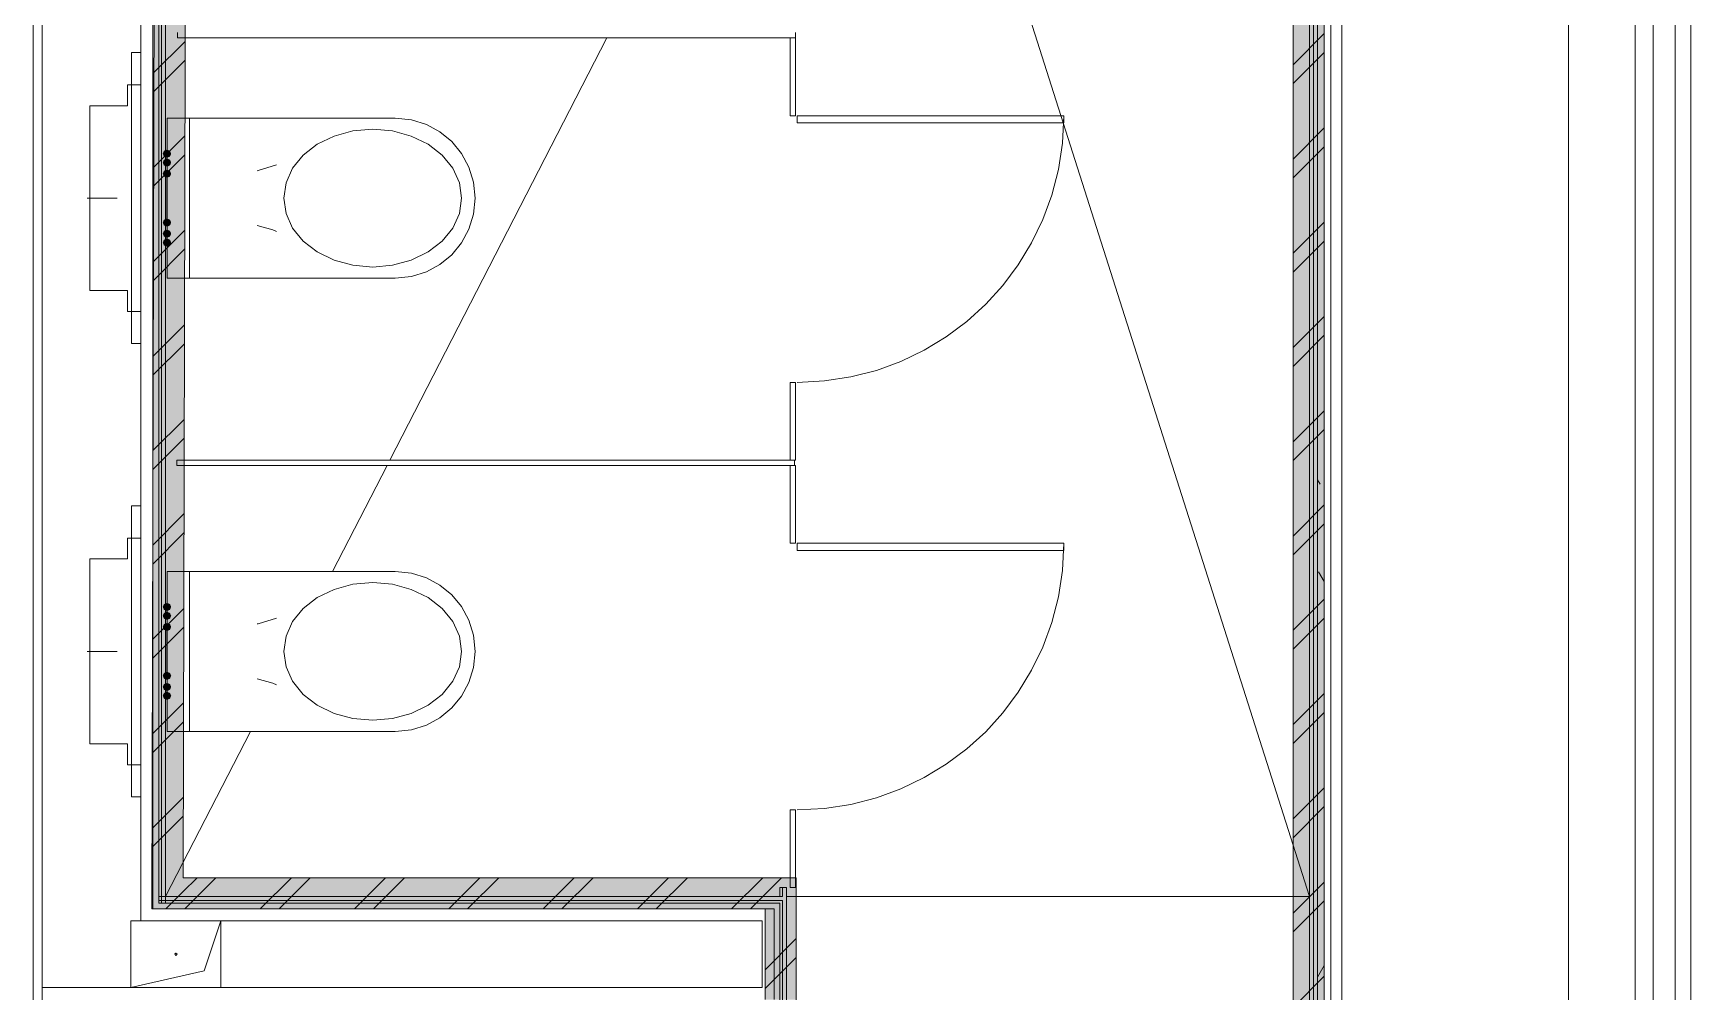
# Model space of a CAD drawing. Header units: millimetres. Extents: x 0 to 1189, y 0 to 841.
# Drawn here: x 375.98 to 413.28, y 435.48 to 457.05 of the extents above; entities that cross this region are included whole.
import ezdxf

# ---------------------------------------------------------------- set-up
doc = ezdxf.new("R2010")
doc.units = ezdxf.units.MM

msp = doc.modelspace()

# ---------------------------------------------------------------- hatches: boundary and pattern name
at = {"true_color": 0xcccccc}
h = msp.add_hatch(color=254, dxfattribs=at)
h.dxf.hatch_style = 2
h.paths.add_polyline_path([(379.34858, 438.04244), (378.648578, 438.04244), (378.773579, 487.445515), (379.47358, 487.445515)])
h = msp.add_hatch(color=254, dxfattribs=at)
h.dxf.hatch_style = 2
h.paths.add_polyline_path([(404.326618, 481.267506), (405.026619, 481.267506), (405.026619, 415.054405), (404.326618, 415.054405)])
h = msp.add_hatch(color=7)
h.dxf.hatch_style = 2
h.paths.add_polyline_path([(378.992579, 454.248465), (379.056142, 454.274902), (379.082579, 454.338465), (379.056142, 454.402027), (378.992579, 454.428465), (378.982579, 454.428465), (378.919016, 454.402027), (378.892579, 454.338465), (378.919016, 454.274902), (378.982579, 454.248465)])
h = msp.add_hatch(color=7)
h.dxf.hatch_style = 2
h.paths.add_polyline_path([(378.982579, 454.228465), (378.919016, 454.202027), (378.892579, 454.138465), (378.919016, 454.074902), (378.982579, 454.048464), (378.992579, 454.048464), (379.056142, 454.074902), (379.082579, 454.138465), (379.056142, 454.202027), (378.992579, 454.228465)])
h = msp.add_hatch(color=7)
h.dxf.hatch_style = 2
h.paths.add_polyline_path([(378.992579, 453.798464), (379.056142, 453.824902), (379.082579, 453.888464), (379.056142, 453.952027), (378.992579, 453.978464), (378.982579, 453.978464), (378.919016, 453.952027), (378.892579, 453.888464), (378.919016, 453.824902), (378.982579, 453.798464)])
h = msp.add_hatch(color=7)
h.dxf.hatch_style = 2
h.paths.add_polyline_path([(378.982579, 452.878463), (378.919016, 452.852025), (378.892579, 452.788462), (378.919016, 452.7249), (378.982579, 452.698462), (378.992579, 452.698462), (379.056142, 452.7249), (379.082579, 452.788462), (379.056142, 452.852025), (378.992579, 452.878463)])
h = msp.add_hatch(color=7)
h.dxf.hatch_style = 2
h.paths.add_polyline_path([(378.992579, 452.448462), (379.056142, 452.474899), (379.082579, 452.538462), (379.056142, 452.602025), (378.992579, 452.628462), (378.982579, 452.628462), (378.919016, 452.602025), (378.892579, 452.538462), (378.919016, 452.474899), (378.982579, 452.448462)])
h = msp.add_hatch(color=7)
h.dxf.hatch_style = 2
h.paths.add_polyline_path([(378.982579, 452.428462), (378.919016, 452.402024), (378.892579, 452.338462), (378.919016, 452.274899), (378.982579, 452.248462), (378.992579, 452.248462), (379.056142, 452.274899), (379.082579, 452.338462), (379.056142, 452.402024), (378.992579, 452.428462)])
h = msp.add_hatch(color=7)
h.dxf.hatch_style = 2
h.paths.add_polyline_path([(378.992579, 444.048449), (379.056142, 444.074887), (379.082579, 444.138449), (379.056142, 444.202012), (378.992579, 444.228449), (378.982579, 444.228449), (378.919016, 444.202012), (378.892579, 444.138449), (378.919016, 444.074887), (378.982579, 444.048449)])
h = msp.add_hatch(color=7)
h.dxf.hatch_style = 2
h.paths.add_polyline_path([(378.982579, 444.028449), (378.919016, 444.002012), (378.892579, 443.938449), (378.919016, 443.874886), (378.982579, 443.848449), (378.992579, 443.848449), (379.056142, 443.874886), (379.082579, 443.938449), (379.056142, 444.002012), (378.992579, 444.028449)])
h = msp.add_hatch(color=7)
h.dxf.hatch_style = 2
h.paths.add_polyline_path([(378.992579, 443.598448), (379.056142, 443.624886), (379.082579, 443.688449), (379.056142, 443.752011), (378.992579, 443.778449), (378.982579, 443.778449), (378.919016, 443.752011), (378.892579, 443.688449), (378.919016, 443.624886), (378.982579, 443.598448)])
h = msp.add_hatch(color=7)
h.dxf.hatch_style = 2
h.paths.add_polyline_path([(378.982579, 442.678447), (378.919016, 442.652009), (378.892579, 442.588447), (378.919016, 442.524884), (378.982579, 442.498447), (378.992579, 442.498447), (379.056142, 442.524884), (379.082579, 442.588447), (379.056142, 442.652009), (378.992579, 442.678447)])
h = msp.add_hatch(color=7)
h.dxf.hatch_style = 2
h.paths.add_polyline_path([(378.992579, 442.248446), (379.056142, 442.274884), (379.082579, 442.338446), (379.056142, 442.402009), (378.992579, 442.428447), (378.982579, 442.428447), (378.919016, 442.402009), (378.892579, 442.338446), (378.919016, 442.274884), (378.982579, 442.248446)])
h = msp.add_hatch(color=7)
h.dxf.hatch_style = 2
h.paths.add_polyline_path([(378.982579, 442.228446), (378.919016, 442.202009), (378.892579, 442.138446), (378.919016, 442.074884), (378.982579, 442.048446), (378.992579, 442.048446), (379.056142, 442.074884), (379.082579, 442.138446), (379.056142, 442.202009), (378.992579, 442.228446)])
h = msp.add_hatch(color=254, dxfattribs=at)
h.dxf.hatch_style = 2
h.paths.add_polyline_path([(379.34858, 438.04244), (379.34658, 437.342439), (378.646578, 437.342439)])
h = msp.add_hatch(color=254, dxfattribs=at)
h.dxf.hatch_style = 2
h.paths.add_polyline_path([(378.646578, 437.342439), (378.648578, 438.04244), (379.34858, 438.04244)])
h = msp.add_hatch(color=254, dxfattribs=at)
h.dxf.hatch_style = 2
h.paths.add_polyline_path([(392.4466, 438.04244), (392.4466, 437.342439), (379.34658, 437.342439), (379.34858, 438.04244)])
h = msp.add_hatch(color=254, dxfattribs=at)
h.dxf.hatch_style = 2
h.paths.add_polyline_path([(392.4466, 437.342439), (393.146601, 438.04244), (393.146601, 437.342439)])
h = msp.add_hatch(color=254, dxfattribs=at)
h.dxf.hatch_style = 2
h.paths.add_polyline_path([(392.4466, 438.04244), (393.146601, 438.04244), (392.4466, 437.342439)])
h = msp.add_hatch(color=254, dxfattribs=at)
h.dxf.hatch_style = 2
h.paths.add_polyline_path([(393.146601, 435.302436), (392.4466, 435.302436), (392.4466, 437.342439), (393.146601, 437.342439)])

# ---------------------------------------------------------------- linework, layer by layer
at = {"color": 7, "lineweight": 0}
for points in [[(405.172619, 237.695134), (405.172619, 501.006536)], [(413.276631, 496.597529), (413.276631, 422.342416)], [(412.926631, 422.337416), (412.926631, 496.247529)], [(412.42663, 432.631432), (412.42663, 495.747528)], [(412.026629, 495.547528), (412.026629, 432.631432)], [(410.526627, 494.047525), (410.526627, 432.631432)], [(375.976574, 414.409404), (375.976574, 488.147516)], [(376.176575, 432.822432), (376.176575, 487.947516)], [(378.402578, 487.947516), (378.402578, 437.072438)], [(378.672579, 437.342439), (378.672579, 487.947516)], [(378.802579, 487.947516), (378.802579, 437.472439)], [(405.426619, 432.931432), (405.426619, 488.147516)], [(378.862579, 437.472439), (378.862579, 487.797516)], [(378.952579, 437.472439), (378.952579, 487.797516)], [(378.773579, 487.445515), (378.646578, 437.342439)], [(379.34858, 438.04244), (379.47358, 487.445515)], [(405.026619, 415.054405), (405.026619, 481.967507)], [(404.696618, 481.817507), (404.696618, 432.931432)], [(404.786618, 481.877507), (404.786618, 432.931432)], [(404.876619, 481.877507), (404.876619, 432.931432)], [(405.026619, 481.877507), (405.026619, 432.931432)], [(404.326618, 481.267506), (404.326618, 415.054405)], [(404.696618, 437.622439), (395.426604, 466.747484)], [(379.226579, 457.062469), (379.226579, 456.942469)], [(379.226579, 456.942469), (393.126601, 456.942469)], [(388.885594, 456.942469), (384.001587, 447.442454)], [(393.126601, 456.942469), (393.0066, 456.942469)], [(393.0066, 456.942469), (393.0066, 455.192466)], [(393.126601, 456.942469), (393.126601, 457.062469)], [(393.126601, 455.192466), (393.126601, 456.942469)], [(404.326618, 456.340468), (405.026619, 457.040469)], [(378.192578, 450.063458), (378.192578, 456.613468)], [(378.192578, 456.613468), (378.402578, 456.613468)], [(378.694579, 456.163468), (379.39658, 456.865469)], [(404.326618, 455.915467), (405.026619, 456.615468)], [(378.693579, 455.738467), (379.39558, 456.440468)], [(378.102578, 455.888467), (378.102578, 455.418466)], [(378.402578, 455.888467), (378.102578, 455.888467)], [(377.252576, 455.418466), (377.252576, 451.25846)], [(378.102578, 455.418466), (377.252576, 455.418466)], [(384.123587, 455.138466), (378.992579, 455.138466)], [(378.992579, 455.138466), (378.992579, 451.538461)], [(378.992579, 451.538461), (378.992579, 455.138466)], [(378.992579, 455.138466), (379.49258, 455.138466)], [(379.49258, 455.138466), (379.49258, 451.538461)], [(384.123587, 455.138466), (384.486318, 455.101892), (384.824182, 454.996997), (385.129936, 454.831024), (385.396339, 454.611215), (385.616148, 454.344812), (385.782121, 454.039058), (385.887015, 453.701194), (385.92359, 453.338463), (385.887015, 452.975732), (385.782121, 452.637868), (385.616148, 452.332114), (385.396339, 452.065711), (385.129936, 451.845902), (384.824182, 451.67993), (384.486318, 451.575035), (384.123587, 451.538461)], [(393.0066, 455.192466), (393.126601, 455.192466)], [(399.16661, 455.192466), (399.135636, 454.578952), (399.044723, 453.983171), (398.896886, 453.408139), (398.69514, 452.856869), (398.4425, 452.332376), (398.141979, 451.837676), (397.796594, 451.375782), (397.409357, 450.94971), (396.983285, 450.562473), (396.521391, 450.217087), (396.02669, 449.916567), (395.502198, 449.663926), (394.950928, 449.462181), (394.375895, 449.314344), (393.780115, 449.223431), (393.166601, 449.192457)], [(393.166601, 455.032466), (393.166601, 455.192466)], [(393.166601, 455.192466), (399.16661, 455.192466)], [(399.16661, 455.032466), (399.16661, 455.192466)], [(378.688579, 454.036464), (379.39058, 454.738465)], [(382.370584, 454.550465), (382.750585, 454.734465)], [(382.750585, 454.734465), (383.172585, 454.849466)], [(383.172585, 454.849466), (383.617586, 454.888466)], [(383.617586, 454.888466), (384.062587, 454.849466)], [(384.062587, 454.849466), (384.485587, 454.734465)], [(384.485587, 454.734465), (384.864588, 454.550465)], [(393.166601, 455.032466), (399.16661, 455.032466)], [(404.326618, 454.218465), (405.026619, 454.918466)], [(378.982579, 454.338465), (378.982579, 454.138465)], [(378.982579, 454.338465), (378.982579, 454.138465)], [(382.054584, 454.304465), (382.370584, 454.550465)], [(384.864588, 454.550465), (385.181588, 454.304465)], [(404.326618, 453.794464), (405.026619, 454.494465)], [(378.687579, 453.611464), (379.38958, 454.313465)], [(381.041582, 453.961464), (381.015582, 453.955464)], [(381.455583, 454.088464), (381.041582, 453.961464)], [(381.667583, 453.683464), (381.815583, 454.010464)], [(381.815583, 454.010464), (382.054584, 454.304465)], [(385.181588, 454.304465), (385.419589, 454.010464)], [(385.419589, 454.010464), (385.567589, 453.683464)], [(378.982579, 453.888464), (378.982579, 452.788462)], [(378.982579, 453.888464), (378.982579, 453.869464)], [(381.617583, 453.338463), (381.667583, 453.683464)], [(385.567589, 453.683464), (385.617589, 453.338463)], [(377.869577, 453.338463), (377.189576, 453.338463)], [(381.667583, 452.993463), (381.617583, 453.338463)], [(385.617589, 453.338463), (385.567589, 452.993463)], [(381.815583, 452.665462), (381.667583, 452.993463)], [(385.567589, 452.993463), (385.419589, 452.665462)], [(378.683579, 451.910461), (379.38558, 452.612462)], [(378.982579, 452.807462), (378.982579, 452.788462)], [(378.982579, 452.538462), (378.982579, 452.338462)], [(378.982579, 452.538462), (378.982579, 452.338462)], [(381.015582, 452.720462), (381.369583, 452.621462)], [(381.369583, 452.621462), (381.455583, 452.588462)], [(382.054584, 452.371462), (381.815583, 452.665462)], [(385.419589, 452.665462), (385.181588, 452.371462)], [(404.326618, 452.097461), (405.026619, 452.797462)], [(378.682579, 451.48446), (379.38458, 452.186462)], [(382.370584, 452.126461), (382.054584, 452.371462)], [(382.750585, 451.941461), (382.370584, 452.126461)], [(384.864588, 452.126461), (384.485587, 451.941461)], [(385.181588, 452.371462), (384.864588, 452.126461)], [(404.326618, 451.673461), (405.026619, 452.373462)], [(383.172585, 451.827461), (382.750585, 451.941461)], [(383.617586, 451.788461), (383.172585, 451.827461)], [(384.062587, 451.827461), (383.617586, 451.788461)], [(384.485587, 451.941461), (384.062587, 451.827461)], [(378.992579, 451.538461), (384.123587, 451.538461)], [(379.49258, 451.538461), (378.992579, 451.538461)], [(377.252576, 451.25846), (378.102578, 451.25846)], [(378.102578, 451.25846), (378.102578, 450.788459)], [(378.102578, 450.788459), (378.402578, 450.788459)], [(404.326618, 449.976458), (405.026619, 450.676459)], [(378.678579, 449.783458), (379.37958, 450.485459)], [(404.326618, 449.552458), (405.026619, 450.252459)], [(378.402578, 450.063458), (378.192578, 450.063458)], [(378.677579, 449.358457), (379.37858, 450.060458)], [(393.126601, 449.192457), (393.0066, 449.192457)], [(393.0066, 449.192457), (393.0066, 447.442454)], [(393.126601, 447.442454), (393.126601, 449.192457)], [(378.672579, 447.656455), (379.37458, 448.358456)], [(404.326618, 447.854455), (405.026619, 448.554456)], [(404.326618, 447.430454), (405.026619, 448.130455)], [(378.671579, 447.231454), (379.37358, 447.933455)], [(393.106601, 447.442454), (379.206579, 447.442454)], [(379.206579, 447.442454), (379.206579, 447.322454)], [(379.206579, 447.322454), (393.106601, 447.322454)], [(383.939587, 447.322454), (382.714585, 444.93845)], [(393.0066, 447.442454), (393.126601, 447.442454)], [(393.126601, 447.322454), (393.0066, 447.322454)], [(393.0066, 447.322454), (393.0066, 445.572451)], [(393.106601, 447.322454), (393.106601, 447.442454)], [(393.126601, 445.572451), (393.126601, 447.322454)], [(404.933619, 446.903453), (404.876619, 447.001454)], [(378.192578, 439.863443), (378.192578, 446.413453)], [(378.192578, 446.413453), (378.402578, 446.413453)], [(378.667579, 445.530451), (379.36958, 446.231452)], [(404.326618, 445.733452), (405.026619, 446.433453)], [(378.666579, 445.104451), (379.36858, 445.806452)], [(404.326618, 445.309451), (405.026619, 446.009452)], [(378.102578, 445.688452), (378.102578, 445.218451)], [(378.402578, 445.688452), (378.102578, 445.688452)], [(393.0066, 445.572451), (393.126601, 445.572451)], [(399.16661, 445.572451), (399.135636, 444.958937), (399.044723, 444.363157), (398.896886, 443.788124), (398.69514, 443.236854), (398.4425, 442.712362), (398.141979, 442.217661), (397.796594, 441.755767), (397.409357, 441.329695), (396.983285, 440.942459), (396.521391, 440.597073), (396.02669, 440.296552), (395.502198, 440.043912), (394.950928, 439.842166), (394.375895, 439.694329), (393.780115, 439.603416), (393.166601, 439.572442)], [(393.166601, 445.412451), (393.166601, 445.572451)], [(393.166601, 445.572451), (399.16661, 445.572451)], [(393.166601, 445.412451), (399.16661, 445.412451)], [(399.16661, 445.412451), (399.16661, 445.572451)], [(377.252576, 445.218451), (377.252576, 441.058445)], [(378.102578, 445.218451), (377.252576, 445.218451)], [(384.123587, 444.93845), (378.992579, 444.93845)], [(378.992579, 444.93845), (378.992579, 441.338445)], [(378.992579, 441.338445), (378.992579, 444.93845)], [(378.992579, 444.93845), (379.49258, 444.93845)], [(379.49258, 444.93845), (379.49258, 441.338445)], [(382.750585, 444.53445), (383.172585, 444.64945)], [(383.172585, 444.64945), (383.617586, 444.68845)], [(383.617586, 444.68845), (384.062587, 444.64945)], [(384.062587, 444.64945), (384.485587, 444.53445)], [(384.123587, 444.93845), (384.486318, 444.901876), (384.824182, 444.796981), (385.129936, 444.631009), (385.396339, 444.4112), (385.616148, 444.144797), (385.782121, 443.839043), (385.887015, 443.501179), (385.92359, 443.138448), (385.887015, 442.775717), (385.782121, 442.437853), (385.616148, 442.132099), (385.396339, 441.865696), (385.129936, 441.645887), (384.824182, 441.479914), (384.486318, 441.375019), (384.123587, 441.338445)], [(405.026619, 444.71045), (404.901619, 444.92645)], [(382.054584, 444.104449), (382.370584, 444.35045)], [(382.370584, 444.35045), (382.750585, 444.53445)], [(384.485587, 444.53445), (384.864588, 444.35045)], [(384.864588, 444.35045), (385.181588, 444.104449)], [(404.326618, 443.612448), (405.026619, 444.31245)], [(378.662579, 443.403448), (379.36358, 444.105449)], [(378.982579, 444.138449), (378.982579, 443.938449)], [(378.982579, 444.138449), (378.982579, 443.938449)], [(381.455583, 443.888449), (381.041582, 443.761449)], [(381.815583, 443.810449), (382.054584, 444.104449)], [(385.181588, 444.104449), (385.419589, 443.810449)], [(404.326618, 443.188448), (405.026619, 443.888449)], [(378.660579, 442.978447), (379.36258, 443.679449)], [(378.982579, 443.688449), (378.982579, 442.588447)], [(378.982579, 443.688449), (378.982579, 443.669449)], [(381.041582, 443.761449), (381.015582, 443.755449)], [(381.667583, 443.483448), (381.815583, 443.810449)], [(385.419589, 443.810449), (385.567589, 443.483448)], [(377.869577, 443.138448), (377.189576, 443.138448)], [(381.617583, 443.138448), (381.667583, 443.483448)], [(381.667583, 442.793447), (381.617583, 443.138448)], [(385.567589, 443.483448), (385.617589, 443.138448)], [(385.617589, 443.138448), (385.567589, 442.793447)], [(381.815583, 442.465447), (381.667583, 442.793447)], [(385.567589, 442.793447), (385.419589, 442.465447)], [(378.982579, 442.607447), (378.982579, 442.588447)], [(381.015582, 442.520447), (381.369583, 442.421447)], [(381.369583, 442.421447), (381.455583, 442.388447)], [(382.054584, 442.171446), (381.815583, 442.465447)], [(385.419589, 442.465447), (385.181588, 442.171446)], [(378.982579, 442.338446), (378.982579, 442.138446)], [(378.982579, 442.338446), (378.982579, 442.138446)], [(382.370584, 441.926446), (382.054584, 442.171446)], [(385.181588, 442.171446), (384.864588, 441.926446)], [(404.326618, 441.490445), (405.026619, 442.190446)], [(378.656579, 441.276445), (379.35858, 441.978446)], [(382.750585, 441.741446), (382.370584, 441.926446)], [(383.172585, 441.627445), (382.750585, 441.741446)], [(384.485587, 441.741446), (384.062587, 441.627445)], [(384.864588, 441.926446), (384.485587, 441.741446)], [(404.326618, 441.066445), (405.026619, 441.766446)], [(378.655579, 440.851444), (379.35758, 441.553445)], [(380.863582, 441.338445), (378.952579, 437.622439)], [(378.992579, 441.338445), (384.123587, 441.338445)], [(379.49258, 441.338445), (378.992579, 441.338445)], [(383.617586, 441.588445), (383.172585, 441.627445)], [(384.062587, 441.627445), (383.617586, 441.588445)], [(377.252576, 441.058445), (378.102578, 441.058445)], [(378.102578, 441.058445), (378.102578, 440.588444)], [(378.102578, 440.588444), (378.402578, 440.588444)], [(378.402578, 439.863443), (378.192578, 439.863443)], [(378.651578, 439.150442), (379.35358, 439.851443)], [(404.326618, 439.369442), (405.026619, 440.069443)], [(378.650578, 438.724441), (379.35258, 439.426442)], [(393.126601, 439.572442), (393.0066, 439.572442)], [(393.0066, 439.572442), (393.0066, 437.82244)], [(393.126601, 437.82244), (393.126601, 439.572442)], [(404.326618, 438.945441), (405.026619, 439.645442)], [(379.34758, 437.725439), (379.66558, 438.04244)], [(393.146601, 438.04244), (379.34858, 438.04244)], [(379.38958, 437.342439), (380.089581, 438.04244)], [(381.086582, 437.342439), (381.786583, 438.04244)], [(381.510583, 437.342439), (382.210584, 438.04244)], [(383.207585, 437.342439), (383.907587, 438.04244)], [(383.632586, 437.342439), (384.332587, 438.04244)], [(385.329589, 437.342439), (386.02959, 438.04244)], [(385.753589, 437.342439), (386.45359, 438.04244)], [(387.450592, 437.342439), (388.150593, 438.04244)], [(387.874593, 437.342439), (388.574594, 438.04244)], [(389.571595, 437.342439), (390.271596, 438.04244)], [(389.996596, 437.342439), (390.696597, 438.04244)], [(391.693598, 437.342439), (392.393599, 438.04244)], [(392.4466, 437.672439), (392.8176, 438.04244)], [(393.146601, 438.04244), (393.146601, 437.342439)], [(404.326618, 437.248439), (405.026619, 437.94844)], [(392.7766, 437.622439), (378.802579, 437.622439)], [(392.8366, 437.532439), (378.802579, 437.532439)], [(378.965579, 437.342439), (379.34758, 437.725439)], [(392.117599, 437.342439), (392.4466, 437.672439)], [(392.7766, 437.82244), (392.7766, 437.622439)], [(392.9266, 437.82244), (392.7766, 437.82244)], [(392.8366, 437.622439), (392.7766, 437.622439)], [(392.8366, 437.622439), (392.8366, 437.82244)], [(392.8366, 435.172436), (392.8366, 437.532439)], [(392.9266, 435.022435), (392.9266, 437.82244)], [(392.9266, 437.622439), (404.696618, 437.622439)], [(393.0066, 437.82244), (393.126601, 437.82244)], [(378.646578, 437.342439), (379.34658, 437.342439)], [(378.672579, 437.342439), (392.6466, 437.342439)], [(392.7766, 437.472439), (378.802579, 437.472439)], [(379.34658, 437.342439), (392.4466, 437.342439)], [(392.4466, 437.342439), (392.4466, 435.302436)], [(392.6466, 437.342439), (392.6466, 435.302436)], [(392.7766, 437.472439), (392.7766, 435.172436)], [(393.146601, 434.602435), (393.146601, 437.342439)], [(404.326618, 436.824438), (405.026619, 437.524439)], [(378.176578, 435.572436), (378.176578, 437.072438)], [(378.176578, 437.072438), (378.402578, 437.072438)], [(378.402578, 437.072438), (378.176578, 437.072438)], [(378.176578, 437.072438), (378.176578, 435.572436)], [(378.402578, 437.072438), (392.376599, 437.072438)], [(380.200581, 437.072438), (379.82558, 435.947437)], [(380.200581, 437.072438), (380.200581, 435.572436)], [(380.200581, 435.572436), (380.200581, 437.072438)], [(392.376599, 437.072438), (392.376599, 435.572436)], [(392.4466, 435.974437), (393.146601, 436.674438)], [(379.163579, 436.322437), (379.188579, 436.347437), (379.213579, 436.322437)], [(379.163579, 436.322437), (379.176579, 436.344437)], [(379.213579, 436.322437), (379.188579, 436.297437), (379.163579, 436.322437)], [(379.212579, 436.316437), (379.188579, 436.297437), (379.176579, 436.301437)], [(379.188579, 436.347437), (379.212579, 436.329437)], [(392.4466, 435.550436), (393.146601, 436.250437)], [(405.026619, 436.069437), (404.876619, 435.809437)], [(379.82558, 435.947437), (378.176578, 435.572436)], [(404.326618, 435.127435), (405.026619, 435.827437)], [(392.376599, 435.572436), (376.176575, 435.572436)]]:
    msp.add_lwpolyline(points, dxfattribs=at)

doc.saveas('drawing.dxf')
